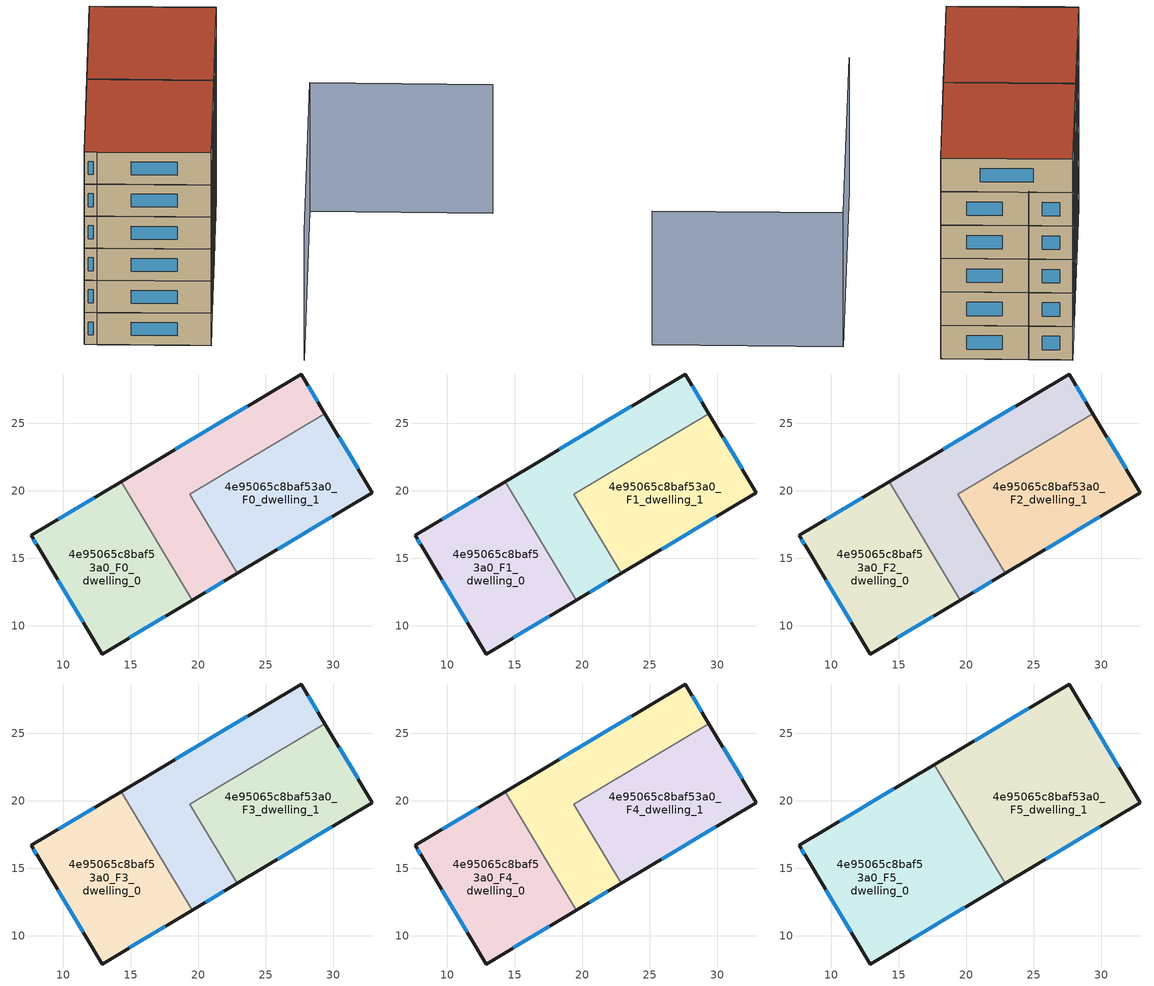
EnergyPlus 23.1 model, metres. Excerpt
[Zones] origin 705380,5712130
4e95065c8baf53a0_F0_dwelling_0
 floor ground (EU_floor_Construction): 19.56,11.89 14.3,20.68 7.63,16.7 8.18,15.78 12.91,7.91 z0
 wall outside (EU_wall_Construction): 19.56,11.89 12.91,7.91 8.18,15.78 7.63,16.7 14.3,20.68 z0:3
 wall to 4e95065c8baf53a0_F0_dwelling_2 (EU_wall_Construction): 14.3,20.68 19.56,11.89 z0:3
 window (EU_Window_Construction): 8.01,16.06 7.79,16.42 / 9.63,17.89 12.3,19.49 / 17.57,10.7 14.9,9.1 / 11.49,10.27 9.59,13.43 z0.9:2.1
4e95065c8baf53a0_F0_dwelling_1
 floor ground (EU_floor_Construction): 32.89,19.87 29.38,25.72 19.39,19.75 22.9,13.89 z0
 wall outside (EU_wall_Construction): 29.38,25.72 32.89,19.87 22.9,13.89 z0:3
 wall to 4e95065c8baf53a0_F0_dwelling_2 (EU_wall_Construction): 22.9,13.89 19.39,19.75 29.38,25.72 z0:3
 window (EU_Window_Construction): 29.9,18.08 25.89,15.68 / 30.43,23.97 31.84,21.62 z0.9:2.1
4e95065c8baf53a0_F0_dwelling_2
 floor ground (EU_floor_Construction): 22.9,13.89 19.39,19.75 29.38,25.72 27.62,28.65 14.3,20.68 19.56,11.89 z0
 wall outside (EU_wall_Construction): 14.3,20.68 27.62,28.65 29.38,25.72 / 22.9,13.89 19.56,11.89 z0:3
 window (EU_Window_Construction): 18.29,23.07 23.63,26.27 / 28.15,27.78 28.85,26.6 / 21.9,13.29 20.56,12.49 z0.9:2.1
4e95065c8baf53a0_F1_dwelling_0
 floor to 4e95065c8baf53a0_F0_dwelling_0 (EU_floor_Construction): 19.56,11.89 14.3,20.68 7.63,16.7 8.17,15.78 12.91,7.91 z3
 wall outside (EU_wall_Construction): 19.56,11.89 12.91,7.91 8.18,15.78 7.63,16.7 14.3,20.68 z3:6
 wall to 4e95065c8baf53a0_F1_dwelling_2 (EU_wall_Construction): 14.3,20.68 19.56,11.89 z3:6
 window (EU_Window_Construction): 8.01,16.06 7.79,16.42 / 9.63,17.89 12.3,19.49 / 17.57,10.7 14.9,9.1 / 11.49,10.27 9.59,13.43 z3.9:5.1
4e95065c8baf53a0_F1_dwelling_1
 floor to 4e95065c8baf53a0_F0_dwelling_1 (EU_floor_Construction): 32.89,19.87 29.38,25.72 19.39,19.75 22.9,13.89 z3
 wall outside (EU_wall_Construction): 29.38,25.72 32.89,19.87 22.9,13.89 z3:6
 wall to 4e95065c8baf53a0_F1_dwelling_2 (EU_wall_Construction): 22.9,13.89 19.39,19.75 29.38,25.72 z3:6
 window (EU_Window_Construction): 29.9,18.08 25.89,15.68 / 30.43,23.97 31.84,21.62 z3.9:5.1
4e95065c8baf53a0_F1_dwelling_2
 floor to 4e95065c8baf53a0_F0_dwelling_2 (EU_floor_Construction): 22.9,13.89 19.39,19.75 29.38,25.72 27.62,28.65 14.3,20.68 19.56,11.89 z3
 wall outside (EU_wall_Construction): 14.3,20.68 27.62,28.65 29.38,25.72 / 22.9,13.89 19.56,11.89 z3:6
 window (EU_Window_Construction): 18.29,23.07 23.63,26.27 / 28.15,27.78 28.85,26.6 / 21.9,13.29 20.56,12.49 z3.9:5.1
4e95065c8baf53a0_F2_dwelling_0
 floor to 4e95065c8baf53a0_F1_dwelling_0 (EU_floor_Construction): 19.56,11.89 14.3,20.68 7.63,16.7 8.17,15.78 12.91,7.91 z6
 wall outside (EU_wall_Construction): 19.56,11.89 12.91,7.91 8.18,15.78 7.63,16.7 14.3,20.68 z6:9
 wall to 4e95065c8baf53a0_F2_dwelling_2 (EU_wall_Construction): 14.3,20.68 19.56,11.89 z6:9
 window (EU_Window_Construction): 8.01,16.06 7.79,16.42 / 9.63,17.89 12.3,19.49 / 17.57,10.7 14.9,9.1 / 11.49,10.27 9.59,13.43 z6.9:8.1
4e95065c8baf53a0_F2_dwelling_1
 floor to 4e95065c8baf53a0_F1_dwelling_1 (EU_floor_Construction): 32.89,19.87 29.38,25.72 19.39,19.75 22.9,13.89 z6
 wall outside (EU_wall_Construction): 29.38,25.72 32.89,19.87 22.9,13.89 z6:9
 wall to 4e95065c8baf53a0_F2_dwelling_2 (EU_wall_Construction): 22.9,13.89 19.39,19.75 29.38,25.72 z6:9
 window (EU_Window_Construction): 29.9,18.08 25.89,15.68 / 30.43,23.97 31.84,21.62 z6.9:8.1
4e95065c8baf53a0_F2_dwelling_2
 floor to 4e95065c8baf53a0_F1_dwelling_2 (EU_floor_Construction): 22.9,13.89 19.39,19.75 29.38,25.72 27.62,28.65 14.3,20.68 19.56,11.89 z6
 wall outside (EU_wall_Construction): 14.3,20.68 27.62,28.65 29.38,25.72 / 22.9,13.89 19.56,11.89 z6:9
 window (EU_Window_Construction): 18.29,23.07 23.63,26.27 / 28.15,27.78 28.85,26.6 / 21.9,13.29 20.56,12.49 z6.9:8.1
4e95065c8baf53a0_F3_dwelling_0
 floor to 4e95065c8baf53a0_F2_dwelling_0 (EU_floor_Construction): 19.56,11.89 14.3,20.68 7.63,16.7 8.17,15.78 12.91,7.91 z9
 wall outside (EU_wall_Construction): 19.56,11.89 12.91,7.91 8.18,15.78 7.63,16.7 14.3,20.68 z9:12
 wall to 4e95065c8baf53a0_F3_dwelling_2 (EU_wall_Construction): 14.3,20.68 19.56,11.89 z9:12
 window (EU_Window_Construction): 8.01,16.06 7.79,16.42 / 9.63,17.89 12.3,19.49 / 17.57,10.7 14.9,9.1 / 11.49,10.27 9.59,13.43 z9.9:11.1
4e95065c8baf53a0_F3_dwelling_1
 floor to 4e95065c8baf53a0_F2_dwelling_1 (EU_floor_Construction): 32.89,19.87 29.38,25.72 19.39,19.75 22.9,13.89 z9
 wall outside (EU_wall_Construction): 29.38,25.72 32.89,19.87 22.9,13.89 z9:12
 wall to 4e95065c8baf53a0_F3_dwelling_2 (EU_wall_Construction): 22.9,13.89 19.39,19.75 29.38,25.72 z9:12
 window (EU_Window_Construction): 29.9,18.08 25.89,15.68 / 30.43,23.97 31.84,21.62 z9.9:11.1
4e95065c8baf53a0_F3_dwelling_2
 floor to 4e95065c8baf53a0_F2_dwelling_2 (EU_floor_Construction): 22.9,13.89 19.39,19.75 29.38,25.72 27.62,28.65 14.3,20.68 19.56,11.89 z9
 wall outside (EU_wall_Construction): 14.3,20.68 27.62,28.65 29.38,25.72 / 22.9,13.89 19.56,11.89 z9:12
 window (EU_Window_Construction): 18.29,23.07 23.63,26.27 / 28.15,27.78 28.85,26.6 / 21.9,13.29 20.56,12.49 z9.9:11.1
4e95065c8baf53a0_F4_dwelling_0
 floor to 4e95065c8baf53a0_F3_dwelling_0 (EU_floor_Construction): 19.56,11.89 14.3,20.68 7.63,16.7 8.17,15.78 12.91,7.91 z12
 wall outside (EU_wall_Construction): 19.56,11.89 12.91,7.91 8.18,15.78 7.63,16.7 14.3,20.68 z12:15
 wall to 4e95065c8baf53a0_F4_dwelling_2 (EU_wall_Construction): 14.3,20.68 19.56,11.89 z12:15
 window (EU_Window_Construction): 8.01,16.06 7.79,16.42 / 9.63,17.89 12.3,19.49 / 17.57,10.7 14.9,9.1 / 11.49,10.27 9.59,13.43 z12.9:14.1
4e95065c8baf53a0_F4_dwelling_1
 floor to 4e95065c8baf53a0_F3_dwelling_1 (EU_floor_Construction): 32.89,19.87 29.38,25.72 19.39,19.75 22.9,13.89 z12
 wall outside (EU_wall_Construction): 29.38,25.72 32.89,19.87 22.9,13.89 z12:15
 wall to 4e95065c8baf53a0_F4_dwelling_2 (EU_wall_Construction): 22.9,13.89 19.39,19.75 29.38,25.72 z12:15
 window (EU_Window_Construction): 29.9,18.08 25.89,15.68 / 30.43,23.97 31.84,21.62 z12.9:14.1
4e95065c8baf53a0_F4_dwelling_2
 floor to 4e95065c8baf53a0_F3_dwelling_2 (EU_floor_Construction): 22.9,13.89 19.39,19.75 29.38,25.72 27.62,28.65 14.3,20.68 19.56,11.89 z12
 wall outside (EU_wall_Construction): 14.3,20.68 27.62,28.65 29.38,25.72 / 22.9,13.89 19.56,11.89 z12:15
 window (EU_Window_Construction): 18.29,23.07 23.63,26.27 / 28.15,27.78 28.85,26.6 / 21.9,13.29 20.56,12.49 z12.9:14.1
4e95065c8baf53a0_F5_dwelling_0
 floor to 4e95065c8baf53a0_F4_dwelling_0 (EU_floor_Construction): 19.56,11.89 14.3,20.68 7.63,16.7 8.17,15.78 12.91,7.91 z15
 floor to 4e95065c8baf53a0_F4_dwelling_2 (EU_floor_Construction): 22.89,13.88 17.63,22.68 14.3,20.68 19.56,11.89 z15
 wall outside (EU_wall_Construction): 22.89,13.88 12.91,7.91 8.18,15.78 7.63,16.7 17.63,22.68 z15:18
 wall to 4e95065c8baf53a0_F5_dwelling_1 (EU_wall_Construction): 17.63,22.68 22.89,13.88 z15:18
 window (EU_Window_Construction): 10.62,18.49 14.64,20.89 / 19.9,12.1 15.9,9.7 / 11.49,10.27 9.59,13.43 / 8.01,16.06 7.79,16.42 z15.9:17.1
 roof outside (EU_roof_Construction): 17.63,22.68 22.89,13.88 12.91,7.91 8.18,15.78 7.63,16.7 z18
4e95065c8baf53a0_F5_dwelling_1
 floor to 4e95065c8baf53a0_F4_dwelling_2 (EU_floor_Construction): 22.89,13.88 19.39,19.75 29.38,25.72 27.62,28.65 17.63,22.68 z15
 floor to 4e95065c8baf53a0_F4_dwelling_1 (EU_floor_Construction): 32.89,19.87 29.38,25.72 19.39,19.75 22.89,13.89 z15
 wall outside (EU_wall_Construction): 17.63,22.68 27.62,28.65 32.89,19.87 22.89,13.88 z15:18
 window (EU_Window_Construction): 20.62,24.47 24.63,26.86 / 29.2,26.02 31.32,22.5 / 29.9,18.08 25.89,15.68 z15.9:17.1
 roof outside (EU_roof_Construction): 27.62,28.65 32.89,19.87 22.89,13.88 17.63,22.68 z18
shading: 14.91,0.33 35.31,12.51 / 35.31,12.51 42.88,-0.17 z0:12
[Building]
EU S2 Campaign: North Axis=0; Terrain=City; Solar Distribution=FullExterior
[Site:Location]
London: Latitude=51.5; Longitude=-0.5; Time Zone=0; Elevation=25
[SizingPeriod:WeatherFileDays]
AnnualSizingPeriod: Begin Month=1; Begin Day of Month=1; End Month=12; End Day of Month=31; Day of Week for Start Day=Monday; Use Weather File Daylight Saving Period=No; Use Weather File Rain and Snow Indicators=No
[MATERIAL]
EU_InternalMass_Material: Roughness=MediumRough; Thickness=0.1; Conductivity=1; Density=1800; Specific Heat=900; Thermal Absorptance=0.9; Solar Absorptance=0.7; Visible Absorptance=0.7
[MATERIAL:NOMASS] Roughness=MediumRough; Thermal Absorptance=0.9; Solar Absorptance=0.7; Visible Absorptance=0.7
Name | Thermal Resistance
EU_wall_NoMass | 1.04674
EU_roof_NoMass | 4.32442
EU_floor_NoMass | 2.04616
[WINDOWMATERIAL:SIMPLEGLAZINGSYSTEM]
EU_Window_SimpleGlazing: UFactor=4.25843; Solar Heat Gain Coefficient=0.85; Visible Transmittance=0.85
[CONSTRUCTION]
EU_wall_Construction: EU_wall_NoMass
EU_roof_Construction: EU_roof_NoMass
EU_floor_Construction: EU_floor_NoMass
EU_InternalMass_Construction: EU_InternalMass_Material
EU_Window_Construction: EU_Window_SimpleGlazing
[ZONE] Type=1; Multiplier=1; Ceiling Height=autocalculate; Floor Area=autocalculate; Part of Total Floor Area=Yes
Name | Volume
4e95065c8baf53a0_F0_dwelling_0; 4e95065c8baf53a0_F1_dwelling_0; 4e95065c8baf53a0_F2_dwelling_0; 4e95065c8baf53a0_F3_dwelling_0; 4e95065c8baf53a0_F4_dwelling_0 | 238.679
4e95065c8baf53a0_F5_dwelling_0 | 357.987
4e95065c8baf53a0_F0_dwelling_1 | 238.659
4e95065c8baf53a0_F1_dwelling_1; 4e95065c8baf53a0_F2_dwelling_1; 4e95065c8baf53a0_F3_dwelling_1; 4e95065c8baf53a0_F4_dwelling_1 | 238.66
4e95065c8baf53a0_F5_dwelling_1 | 357.951
4e95065c8baf53a0_F0_dwelling_2; 4e95065c8baf53a0_F1_dwelling_2; 4e95065c8baf53a0_F2_dwelling_2; 4e95065c8baf53a0_F3_dwelling_2; 4e95065c8baf53a0_F4_dwelling_2 | 238.663
[INTERNALMASS] Construction=EU_InternalMass_Construction
Name | Zone or ZoneList | Surface Area
4e95065c8baf53a0_F0_dwelling_0_EU_InternalMass | 4e95065c8baf53a0_F0_dwelling_0 | 79.5608
4e95065c8baf53a0_F0_dwelling_1_EU_InternalMass | 4e95065c8baf53a0_F0_dwelling_1 | 79.553
4e95065c8baf53a0_F0_dwelling_2_EU_InternalMass | 4e95065c8baf53a0_F0_dwelling_2 | 79.5548
4e95065c8baf53a0_F1_dwelling_0_EU_InternalMass | 4e95065c8baf53a0_F1_dwelling_0 | 79.5608
4e95065c8baf53a0_F1_dwelling_1_EU_InternalMass | 4e95065c8baf53a0_F1_dwelling_1 | 79.553
4e95065c8baf53a0_F1_dwelling_2_EU_InternalMass | 4e95065c8baf53a0_F1_dwelling_2 | 79.5548
4e95065c8baf53a0_F2_dwelling_0_EU_InternalMass | 4e95065c8baf53a0_F2_dwelling_0 | 79.5608
4e95065c8baf53a0_F2_dwelling_1_EU_InternalMass | 4e95065c8baf53a0_F2_dwelling_1 | 79.553
4e95065c8baf53a0_F2_dwelling_2_EU_InternalMass | 4e95065c8baf53a0_F2_dwelling_2 | 79.5548
4e95065c8baf53a0_F3_dwelling_0_EU_InternalMass | 4e95065c8baf53a0_F3_dwelling_0 | 79.5608
4e95065c8baf53a0_F3_dwelling_1_EU_InternalMass | 4e95065c8baf53a0_F3_dwelling_1 | 79.553
4e95065c8baf53a0_F3_dwelling_2_EU_InternalMass | 4e95065c8baf53a0_F3_dwelling_2 | 79.5548
4e95065c8baf53a0_F4_dwelling_0_EU_InternalMass | 4e95065c8baf53a0_F4_dwelling_0 | 79.5608
4e95065c8baf53a0_F4_dwelling_1_EU_InternalMass | 4e95065c8baf53a0_F4_dwelling_1 | 79.553
4e95065c8baf53a0_F4_dwelling_2_EU_InternalMass | 4e95065c8baf53a0_F4_dwelling_2 | 79.5548
4e95065c8baf53a0_F5_dwelling_0_EU_InternalMass | 4e95065c8baf53a0_F5_dwelling_0 | 119.331
4e95065c8baf53a0_F5_dwelling_1_EU_InternalMass | 4e95065c8baf53a0_F5_dwelling_1 | 119.327
[OTHEREQUIPMENT] Fuel Type=Electricity; Design Level Calculation Method=Watts/Area; Power per Zone Floor Area=1; Fraction Latent=0; Fraction Radiant=0; Fraction Lost=0; Carbon Dioxide Generation Rate=0; EndUse Subcategory=EU_Step8_InternalGains
Name | Zone or ZoneList or Space or SpaceList | Schedule
EU_Step8_InternalGain_4e95065c8baf53a0_F0_dwelling_0_f000 | 4e95065c8baf53a0_F0_dwelling_0 | EU_Step8_GainSchedule_4e95065c8baf53a0_F0_dwelling_0_f000
EU_Step8_InternalGain_4e95065c8baf53a0_F0_dwelling_1_f000 | 4e95065c8baf53a0_F0_dwelling_1 | EU_Step8_GainSchedule_4e95065c8baf53a0_F0_dwelling_1_f000
EU_Step8_InternalGain_4e95065c8baf53a0_F0_dwelling_2_f000 | 4e95065c8baf53a0_F0_dwelling_2 | EU_Step8_GainSchedule_4e95065c8baf53a0_F0_dwelling_2_f000
EU_Step8_InternalGain_4e95065c8baf53a0_F1_dwelling_0_f000 | 4e95065c8baf53a0_F1_dwelling_0 | EU_Step8_GainSchedule_4e95065c8baf53a0_F1_dwelling_0_f000
EU_Step8_InternalGain_4e95065c8baf53a0_F1_dwelling_1_f000 | 4e95065c8baf53a0_F1_dwelling_1 | EU_Step8_GainSchedule_4e95065c8baf53a0_F1_dwelling_1_f000
EU_Step8_InternalGain_4e95065c8baf53a0_F1_dwelling_2_f000 | 4e95065c8baf53a0_F1_dwelling_2 | EU_Step8_GainSchedule_4e95065c8baf53a0_F1_dwelling_2_f000
EU_Step8_InternalGain_4e95065c8baf53a0_F2_dwelling_0_f000 | 4e95065c8baf53a0_F2_dwelling_0 | EU_Step8_GainSchedule_4e95065c8baf53a0_F2_dwelling_0_f000
EU_Step8_InternalGain_4e95065c8baf53a0_F2_dwelling_1_f000 | 4e95065c8baf53a0_F2_dwelling_1 | EU_Step8_GainSchedule_4e95065c8baf53a0_F2_dwelling_1_f000
EU_Step8_InternalGain_4e95065c8baf53a0_F2_dwelling_2_f000 | 4e95065c8baf53a0_F2_dwelling_2 | EU_Step8_GainSchedule_4e95065c8baf53a0_F2_dwelling_2_f000
EU_Step8_InternalGain_4e95065c8baf53a0_F3_dwelling_0_f000 | 4e95065c8baf53a0_F3_dwelling_0 | EU_Step8_GainSchedule_4e95065c8baf53a0_F3_dwelling_0_f000
EU_Step8_InternalGain_4e95065c8baf53a0_F3_dwelling_1_f000 | 4e95065c8baf53a0_F3_dwelling_1 | EU_Step8_GainSchedule_4e95065c8baf53a0_F3_dwelling_1_f000
EU_Step8_InternalGain_4e95065c8baf53a0_F3_dwelling_2_f000 | 4e95065c8baf53a0_F3_dwelling_2 | EU_Step8_GainSchedule_4e95065c8baf53a0_F3_dwelling_2_f000
EU_Step8_InternalGain_4e95065c8baf53a0_F4_dwelling_0_f000 | 4e95065c8baf53a0_F4_dwelling_0 | EU_Step8_GainSchedule_4e95065c8baf53a0_F4_dwelling_0_f000
EU_Step8_InternalGain_4e95065c8baf53a0_F4_dwelling_1_f000 | 4e95065c8baf53a0_F4_dwelling_1 | EU_Step8_GainSchedule_4e95065c8baf53a0_F4_dwelling_1_f000
EU_Step8_InternalGain_4e95065c8baf53a0_F4_dwelling_2_f000 | 4e95065c8baf53a0_F4_dwelling_2 | EU_Step8_GainSchedule_4e95065c8baf53a0_F4_dwelling_2_f000
EU_Step8_InternalGain_4e95065c8baf53a0_F5_dwelling_0_f000 | 4e95065c8baf53a0_F5_dwelling_0 | EU_Step8_GainSchedule_4e95065c8baf53a0_F5_dwelling_0_f000
EU_Step8_InternalGain_4e95065c8baf53a0_F5_dwelling_1_f000 | 4e95065c8baf53a0_F5_dwelling_1 | EU_Step8_GainSchedule_4e95065c8baf53a0_F5_dwelling_1_f000
[ZONEVENTILATION:DESIGNFLOWRATE] Schedule=EU_AlwaysOn; Design Flow Rate Calculation Method=AirChanges/Hour; Air Changes per Hour=0.488719; Ventilation Type=Natural; Fan Pressure Rise=0; Fan Total Efficiency=1; Constant Term Coefficient=1; Temperature Term Coefficient=0; Velocity Term Coefficient=0; Velocity Squared Term Coefficient=0; Minimum Indoor Temperature=-100; Maximum Indoor Temperature=100; Delta Temperature=-100; Minimum Outdoor Temperature=-100; Maximum Outdoor Temperature=100; Maximum Wind Speed=40
Name | Zone or ZoneList or Space or SpaceList
EU_ConstantAir_4e95065c8baf53a0_F0_dwelling_0 | 4e95065c8baf53a0_F0_dwelling_0
EU_ConstantAir_4e95065c8baf53a0_F0_dwelling_1 | 4e95065c8baf53a0_F0_dwelling_1
EU_ConstantAir_4e95065c8baf53a0_F0_dwelling_2 | 4e95065c8baf53a0_F0_dwelling_2
EU_ConstantAir_4e95065c8baf53a0_F1_dwelling_0 | 4e95065c8baf53a0_F1_dwelling_0
EU_ConstantAir_4e95065c8baf53a0_F1_dwelling_1 | 4e95065c8baf53a0_F1_dwelling_1
EU_ConstantAir_4e95065c8baf53a0_F1_dwelling_2 | 4e95065c8baf53a0_F1_dwelling_2
EU_ConstantAir_4e95065c8baf53a0_F2_dwelling_0 | 4e95065c8baf53a0_F2_dwelling_0
EU_ConstantAir_4e95065c8baf53a0_F2_dwelling_1 | 4e95065c8baf53a0_F2_dwelling_1
EU_ConstantAir_4e95065c8baf53a0_F2_dwelling_2 | 4e95065c8baf53a0_F2_dwelling_2
EU_ConstantAir_4e95065c8baf53a0_F3_dwelling_0 | 4e95065c8baf53a0_F3_dwelling_0
EU_ConstantAir_4e95065c8baf53a0_F3_dwelling_1 | 4e95065c8baf53a0_F3_dwelling_1
EU_ConstantAir_4e95065c8baf53a0_F3_dwelling_2 | 4e95065c8baf53a0_F3_dwelling_2
EU_ConstantAir_4e95065c8baf53a0_F4_dwelling_0 | 4e95065c8baf53a0_F4_dwelling_0
EU_ConstantAir_4e95065c8baf53a0_F4_dwelling_1 | 4e95065c8baf53a0_F4_dwelling_1
EU_ConstantAir_4e95065c8baf53a0_F4_dwelling_2 | 4e95065c8baf53a0_F4_dwelling_2
EU_ConstantAir_4e95065c8baf53a0_F5_dwelling_0 | 4e95065c8baf53a0_F5_dwelling_0
EU_ConstantAir_4e95065c8baf53a0_F5_dwelling_1 | 4e95065c8baf53a0_F5_dwelling_1
[HVACTEMPLATE:THERMOSTAT] Constant Heating Setpoint=20; Constant Cooling Setpoint=50
EU_HeatOnly_4e95065c8baf53a0_F0_dwelling_0; EU_HeatOnly_4e95065c8baf53a0_F0_dwelling_1; EU_HeatOnly_4e95065c8baf53a0_F0_dwelling_2; EU_HeatOnly_4e95065c8baf53a0_F1_dwelling_0; EU_HeatOnly_4e95065c8baf53a0_F1_dwelling_1; EU_HeatOnly_4e95065c8baf53a0_F1_dwelling_2; EU_HeatOnly_4e95065c8baf53a0_F2_dwelling_0; EU_HeatOnly_4e95065c8baf53a0_F2_dwelling_1; EU_HeatOnly_4e95065c8baf53a0_F2_dwelling_2; EU_HeatOnly_4e95065c8baf53a0_F3_dwelling_0; EU_HeatOnly_4e95065c8baf53a0_F3_dwelling_1; EU_HeatOnly_4e95065c8baf53a0_F3_dwelling_2; EU_HeatOnly_4e95065c8baf53a0_F4_dwelling_0; EU_HeatOnly_4e95065c8baf53a0_F4_dwelling_1; EU_HeatOnly_4e95065c8baf53a0_F4_dwelling_2; EU_HeatOnly_4e95065c8baf53a0_F5_dwelling_0; EU_HeatOnly_4e95065c8baf53a0_F5_dwelling_1
[HVACTEMPLATE:ZONE:IDEALLOADSAIRSYSTEM] System Availability Schedule=EU_AlwaysOn; Maximum Heating Supply Air Temperature=50; Minimum Cooling Supply Air Temperature=13; Maximum Heating Supply Air Humidity Ratio=0.0156; Minimum Cooling Supply Air Humidity Ratio=0.0077; Heating Limit=NoLimit; Cooling Limit=NoLimit; Heating Availability Schedule=EU_AlwaysOn; Cooling Availability Schedule=EU_CoolingOff; Dehumidification Control Type=ConstantSensibleHeatRatio; Cooling Sensible Heat Ratio=0.7; Dehumidification Setpoint=60; Humidification Control Type=None; Humidification Setpoint=30; Outdoor Air Method=None; Outdoor Air Flow Rate per Person=0.00944; Outdoor Air Flow Rate per Zone Floor Area=0; Outdoor Air Flow Rate per Zone=0; Demand Controlled Ventilation Type=None; Outdoor Air Economizer Type=NoEconomizer; Heat Recovery Type=None; Sensible Heat Recovery Effectiveness=0.7; Latent Heat Recovery Effectiveness=0.65
Name | Template Thermostat
4e95065c8baf53a0_F0_dwelling_0 | EU_HeatOnly_4e95065c8baf53a0_F0_dwelling_0
4e95065c8baf53a0_F0_dwelling_1 | EU_HeatOnly_4e95065c8baf53a0_F0_dwelling_1
4e95065c8baf53a0_F0_dwelling_2 | EU_HeatOnly_4e95065c8baf53a0_F0_dwelling_2
4e95065c8baf53a0_F1_dwelling_0 | EU_HeatOnly_4e95065c8baf53a0_F1_dwelling_0
4e95065c8baf53a0_F1_dwelling_1 | EU_HeatOnly_4e95065c8baf53a0_F1_dwelling_1
4e95065c8baf53a0_F1_dwelling_2 | EU_HeatOnly_4e95065c8baf53a0_F1_dwelling_2
4e95065c8baf53a0_F2_dwelling_0 | EU_HeatOnly_4e95065c8baf53a0_F2_dwelling_0
4e95065c8baf53a0_F2_dwelling_1 | EU_HeatOnly_4e95065c8baf53a0_F2_dwelling_1
4e95065c8baf53a0_F2_dwelling_2 | EU_HeatOnly_4e95065c8baf53a0_F2_dwelling_2
4e95065c8baf53a0_F3_dwelling_0 | EU_HeatOnly_4e95065c8baf53a0_F3_dwelling_0
4e95065c8baf53a0_F3_dwelling_1 | EU_HeatOnly_4e95065c8baf53a0_F3_dwelling_1
4e95065c8baf53a0_F3_dwelling_2 | EU_HeatOnly_4e95065c8baf53a0_F3_dwelling_2
4e95065c8baf53a0_F4_dwelling_0 | EU_HeatOnly_4e95065c8baf53a0_F4_dwelling_0
4e95065c8baf53a0_F4_dwelling_1 | EU_HeatOnly_4e95065c8baf53a0_F4_dwelling_1
4e95065c8baf53a0_F4_dwelling_2 | EU_HeatOnly_4e95065c8baf53a0_F4_dwelling_2
4e95065c8baf53a0_F5_dwelling_0 | EU_HeatOnly_4e95065c8baf53a0_F5_dwelling_0
4e95065c8baf53a0_F5_dwelling_1 | EU_HeatOnly_4e95065c8baf53a0_F5_dwelling_1
[SIZING:ZONE] Zone Cooling Design Supply Air Temperature Input Method=SupplyAirTemperature; Zone Cooling Design Supply Air Temperature=13; Zone Heating Design Supply Air Temperature Input Method=SupplyAirTemperature; Zone Heating Design Supply Air Temperature=50; Zone Cooling Design Supply Air Humidity Ratio=0.008; Zone Heating Design Supply Air Humidity Ratio=0.008; Cooling Design Air Flow Method=DesignDay; Cooling Design Air Flow Rate=0; Cooling Minimum Air Flow per Zone Floor Area=0.000762; Cooling Minimum Air Flow=0; Cooling Minimum Air Flow Fraction=0.2; Heating Design Air Flow Method=DesignDay; Heating Design Air Flow Rate=0; Heating Maximum Air Flow per Zone Floor Area=0.002032; Heating Maximum Air Flow=0.141576; Heating Maximum Air Flow Fraction=0.3; Account for Dedicated Outdoor Air System=No; Dedicated Outdoor Air System Control Strategy=NeutralSupplyAir; Dedicated Outdoor Air Low Setpoint Temperature for Design=autosize; Dedicated Outdoor Air High Setpoint Temperature for Design=autosize; Zone Load Sizing Method=Sensible Load Only No Latent Load; Zone Latent Cooling Design Supply Air Humidity Ratio Input Method=HumidityRatioDifference; Zone Cooling Design Supply Air Humidity Ratio Difference=0.005; Zone Latent Heating Design Supply Air Humidity Ratio Input Method=HumidityRatioDifference; Zone Humidification Design Supply Air Humidity Ratio Difference=0.005
4e95065c8baf53a0_F0_dwelling_0; 4e95065c8baf53a0_F0_dwelling_1; 4e95065c8baf53a0_F0_dwelling_2; 4e95065c8baf53a0_F1_dwelling_0; 4e95065c8baf53a0_F1_dwelling_1; 4e95065c8baf53a0_F1_dwelling_2; 4e95065c8baf53a0_F2_dwelling_0; 4e95065c8baf53a0_F2_dwelling_1; 4e95065c8baf53a0_F2_dwelling_2; 4e95065c8baf53a0_F3_dwelling_0; 4e95065c8baf53a0_F3_dwelling_1; 4e95065c8baf53a0_F3_dwelling_2; 4e95065c8baf53a0_F4_dwelling_0; 4e95065c8baf53a0_F4_dwelling_1; 4e95065c8baf53a0_F4_dwelling_2; 4e95065c8baf53a0_F5_dwelling_0; 4e95065c8baf53a0_F5_dwelling_1
[SCHEDULE:CONSTANT]
Name | Hourly Value
EU_AlwaysOn | 1
EU_CoolingOff | 0
[SCHEDULE:FILE] Column Number=1; Rows to Skip at Top=0; Number of Hours of Data=8760; Column Separator=Comma; Interpolate to Timestep=No; Minutes per Item=60; Adjust Schedule for Daylight Savings=Yes
Name | File
EU_Step8_GainSchedule_4e95065c8baf53a0_F0_dwelling_0_f000 | ../../schedules/4e95065c8baf53a0/4e95065c8baf53a0_F0_dwelling_0_f000_gain.csv
EU_Step8_GainSchedule_4e95065c8baf53a0_F0_dwelling_1_f000 | ../../schedules/4e95065c8baf53a0/4e95065c8baf53a0_F0_dwelling_1_f000_gain.csv
EU_Step8_GainSchedule_4e95065c8baf53a0_F0_dwelling_2_f000 | ../../schedules/4e95065c8baf53a0/4e95065c8baf53a0_F0_dwelling_2_f000_gain.csv
EU_Step8_GainSchedule_4e95065c8baf53a0_F1_dwelling_0_f000 | ../../schedules/4e95065c8baf53a0/4e95065c8baf53a0_F1_dwelling_0_f000_gain.csv
EU_Step8_GainSchedule_4e95065c8baf53a0_F1_dwelling_1_f000 | ../../schedules/4e95065c8baf53a0/4e95065c8baf53a0_F1_dwelling_1_f000_gain.csv
EU_Step8_GainSchedule_4e95065c8baf53a0_F1_dwelling_2_f000 | ../../schedules/4e95065c8baf53a0/4e95065c8baf53a0_F1_dwelling_2_f000_gain.csv
EU_Step8_GainSchedule_4e95065c8baf53a0_F2_dwelling_0_f000 | ../../schedules/4e95065c8baf53a0/4e95065c8baf53a0_F2_dwelling_0_f000_gain.csv
EU_Step8_GainSchedule_4e95065c8baf53a0_F2_dwelling_1_f000 | ../../schedules/4e95065c8baf53a0/4e95065c8baf53a0_F2_dwelling_1_f000_gain.csv
EU_Step8_GainSchedule_4e95065c8baf53a0_F2_dwelling_2_f000 | ../../schedules/4e95065c8baf53a0/4e95065c8baf53a0_F2_dwelling_2_f000_gain.csv
EU_Step8_GainSchedule_4e95065c8baf53a0_F3_dwelling_0_f000 | ../../schedules/4e95065c8baf53a0/4e95065c8baf53a0_F3_dwelling_0_f000_gain.csv
EU_Step8_GainSchedule_4e95065c8baf53a0_F3_dwelling_1_f000 | ../../schedules/4e95065c8baf53a0/4e95065c8baf53a0_F3_dwelling_1_f000_gain.csv
EU_Step8_GainSchedule_4e95065c8baf53a0_F3_dwelling_2_f000 | ../../schedules/4e95065c8baf53a0/4e95065c8baf53a0_F3_dwelling_2_f000_gain.csv
EU_Step8_GainSchedule_4e95065c8baf53a0_F4_dwelling_0_f000 | ../../schedules/4e95065c8baf53a0/4e95065c8baf53a0_F4_dwelling_0_f000_gain.csv
EU_Step8_GainSchedule_4e95065c8baf53a0_F4_dwelling_1_f000 | ../../schedules/4e95065c8baf53a0/4e95065c8baf53a0_F4_dwelling_1_f000_gain.csv
EU_Step8_GainSchedule_4e95065c8baf53a0_F4_dwelling_2_f000 | ../../schedules/4e95065c8baf53a0/4e95065c8baf53a0_F4_dwelling_2_f000_gain.csv
EU_Step8_GainSchedule_4e95065c8baf53a0_F5_dwelling_0_f000 | ../../schedules/4e95065c8baf53a0/4e95065c8baf53a0_F5_dwelling_0_f000_gain.csv
EU_Step8_GainSchedule_4e95065c8baf53a0_F5_dwelling_1_f000 | ../../schedules/4e95065c8baf53a0/4e95065c8baf53a0_F5_dwelling_1_f000_gain.csv
